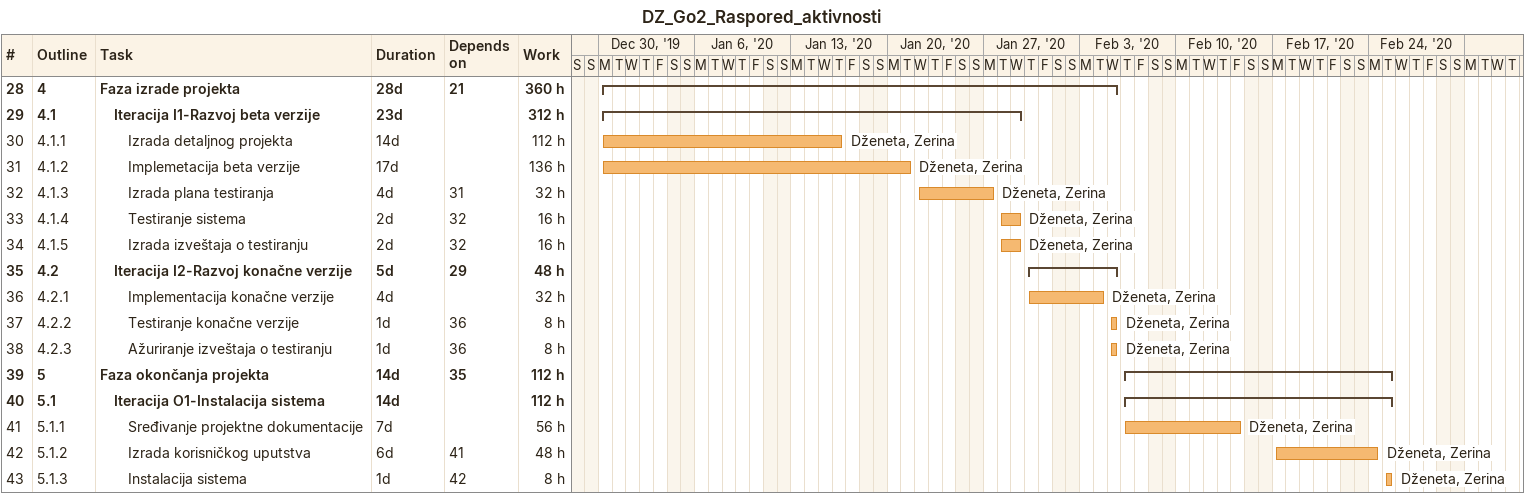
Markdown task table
DZ_Go2_Raspored_aktivnosti

| ID | WBS | Task | Duration | Start | Finish | Predecessors | Resources | Work (h) |
|---|---|---|---|---|---|---|---|---|
| 28 | 4 | **Faza izrade projekta** | 28d | 2019-12-30 | 2020-02-05 | 21 |  | 360 |
| 29 | 4.1 | **Iteracija I1-Razvoj beta verzije** | 23d | 2019-12-30 | 2020-01-29 |  |  | 312 |
| 30 | 4.1.1 | Izrada detaljnog projekta | 14d | 2019-12-30 | 2020-01-16 |  | Dženeta, Zerina | 112 |
| 31 | 4.1.2 | Implemetacija beta verzije | 17d | 2019-12-30 | 2020-01-21 |  | Dženeta, Zerina | 136 |
| 32 | 4.1.3 | Izrada plana testiranja | 4d | 2020-01-22 | 2020-01-27 | 31 | Dženeta, Zerina | 32 |
| 33 | 4.1.4 | Testiranje sistema | 2d | 2020-01-28 | 2020-01-29 | 32 | Dženeta, Zerina | 16 |
| 34 | 4.1.5 | Izrada izveštaja o testiranju | 2d | 2020-01-28 | 2020-01-29 | 32 | Dženeta, Zerina | 16 |
| 35 | 4.2 | **Iteracija I2-Razvoj konačne verzije** | 5d | 2020-01-30 | 2020-02-05 | 29 |  | 48 |
| 36 | 4.2.1 | Implementacija konačne verzije | 4d | 2020-01-30 | 2020-02-04 |  | Dženeta, Zerina | 32 |
| 37 | 4.2.2 | Testiranje konačne verzije | 1d | 2020-02-05 | 2020-02-05 | 36 | Dženeta, Zerina | 8 |
| 38 | 4.2.3 | Ažuriranje izveštaja o testiranju | 1d | 2020-02-05 | 2020-02-05 | 36 | Dženeta, Zerina | 8 |
| 39 | 5 | **Faza okončanja projekta** | 14d | 2020-02-06 | 2020-02-25 | 35 |  | 112 |
| 40 | 5.1 | **Iteracija O1-Instalacija sistema** | 14d | 2020-02-06 | 2020-02-25 |  |  | 112 |
| 41 | 5.1.1 | Sređivanje projektne dokumentacije | 7d | 2020-02-06 | 2020-02-14 |  | Dženeta, Zerina | 56 |
| 42 | 5.1.2 | Izrada korisničkog uputstva | 6d | 2020-02-17 | 2020-02-24 | 41 | Dženeta, Zerina | 48 |
| 43 | 5.1.3 | Instalacija sistema | 1d | 2020-02-25 | 2020-02-25 | 42 | Dženeta, Zerina | 8 |
